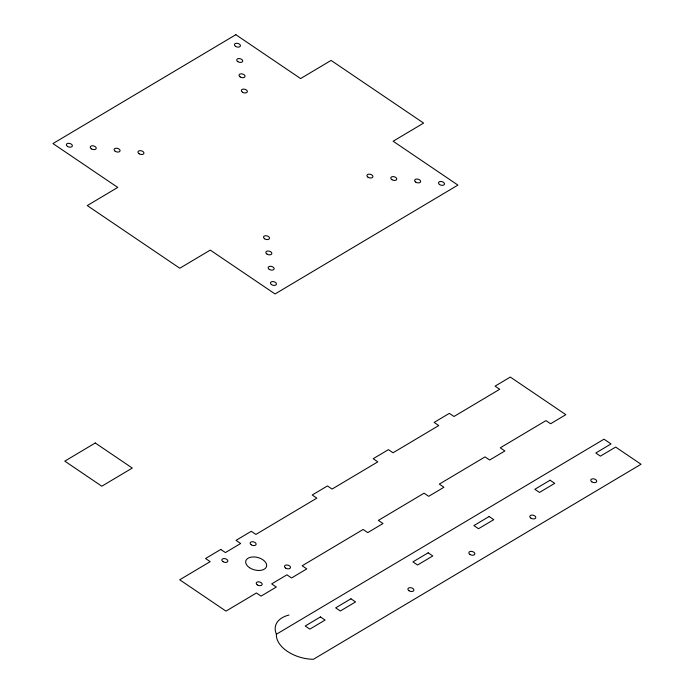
<?xml version="1.0" encoding="UTF-8"?>
<svg xmlns="http://www.w3.org/2000/svg" width="694" height="694" viewBox="0 0 694 694"><rect width="100%" height="100%" fill="white"/><g stroke="black" fill="none" stroke-linecap="round" stroke-linejoin="round"><path stroke-width="1.04" d="M276.394 634.238L604.014 439.189L611.032 443.934L595.799 453.009L600.423 456.14L615.665 447.075L641.03 464.251L313.402 659.3A30.597 18.33 14.6 0 1 276.394 634.238A31.126 18.643 14.6 0 1 289.025 615.04M235.83 34.7L52.97 143.563L117.746 187.432L87.262 205.571L179.798 268.24L210.273 250.1L275.05 293.961L457.91 185.098L393.134 141.229L423.609 123.09L331.081 60.421L300.606 78.569L235.83 34.7M95.26 442.989L64.785 461.137L101.801 486.208L132.276 468.06L95.26 442.989M220.787 549.44L205.554 558.514L210.178 561.646L179.703 579.785L225.975 611.119L256.45 592.98L261.074 596.111L276.316 587.037L271.684 583.906L286.926 574.832L291.549 577.972L306.791 568.898L302.159 565.766L363.118 529.479L367.742 532.61L382.984 523.536L378.351 520.405L424.069 493.191L428.701 496.323L443.934 487.249L439.311 484.117L485.028 456.895L489.652 460.035L504.885 450.961L500.261 447.83L545.978 420.607L550.602 423.748L565.844 414.674L510.316 377.068L495.082 386.142L499.706 389.273L453.989 416.495L449.365 413.355L434.132 422.429L438.755 425.561L393.038 452.783L388.414 449.643L373.172 458.717L377.805 461.848L332.088 489.07L327.455 485.93L312.222 495.004L316.846 498.136L255.895 534.423L251.271 531.292L236.029 540.366L240.653 543.497L225.42 552.571L220.787 549.44M320.454 616.931L305.213 626.005L309.836 629.137L325.078 620.063L320.454 616.931M350.93 598.792L335.688 607.857L340.32 610.998L355.554 601.924L350.93 598.792M428.172 552.806L412.939 561.871L417.562 565.011L432.804 555.937L428.172 552.806M489.131 516.518L473.889 525.584L478.513 528.715L493.755 519.65L489.131 516.518M550.082 480.222L534.84 489.296L539.472 492.428L554.706 483.362L550.082 480.222M285.581 568.048A3.062 1.83 14.6 0 0 290.448 567.709A3.062 1.83 14.6 0 0 286.44 564.994A3.062 1.83 14.6 0 0 285.581 568.048M222.948 561.628A3.062 1.83 14.6 0 0 227.806 561.281A3.062 1.83 14.6 0 0 223.806 558.566A3.062 1.83 14.6 0 0 222.948 561.628M249.502 567.675A10.705 6.411 14.6 0 0 266.513 566.469A10.705 6.411 14.6 0 0 252.495 556.97A10.705 6.411 14.6 0 0 249.502 567.675M257.301 584.886A3.062 1.83 14.6 0 0 262.159 584.548A3.062 1.83 14.6 0 0 258.151 581.832A3.062 1.83 14.6 0 0 257.301 584.886M251.237 544.79A3.062 1.83 14.6 0 0 256.095 544.443A3.062 1.83 14.6 0 0 252.087 541.728A3.062 1.83 14.6 0 0 251.237 544.79M269.246 269.341A3.062 1.83 14.6 0 0 274.104 269.003A3.062 1.83 14.6 0 0 270.096 266.288A3.062 1.83 14.6 0 0 269.246 269.341M266.938 254.065A3.062 1.83 14.6 0 0 271.796 253.726A3.062 1.83 14.6 0 0 267.789 251.011A3.062 1.83 14.6 0 0 266.938 254.065M264.622 238.788A3.062 1.83 14.6 0 0 269.489 238.441A3.062 1.83 14.6 0 0 265.481 235.734A3.062 1.83 14.6 0 0 264.622 238.788M271.554 284.618A3.062 1.83 14.6 0 0 276.42 284.28A3.062 1.83 14.6 0 0 272.412 281.564A3.062 1.83 14.6 0 0 271.554 284.618M67.465 146.382A3.062 1.83 14.6 0 0 72.332 146.035A3.062 1.83 14.6 0 0 68.324 143.32A3.062 1.83 14.6 0 0 67.465 146.382M91.33 148.828A3.062 1.83 14.6 0 0 96.188 148.481A3.062 1.83 14.6 0 0 92.181 145.775A3.062 1.83 14.6 0 0 91.33 148.828M115.195 151.275A3.062 1.83 14.6 0 0 120.053 150.928A3.062 1.83 14.6 0 0 116.045 148.221A3.062 1.83 14.6 0 0 115.195 151.275M139.052 153.721A3.062 1.83 14.6 0 0 143.91 153.383A3.062 1.83 14.6 0 0 139.91 150.667A3.062 1.83 14.6 0 0 139.052 153.721M368.011 177.204A3.062 1.83 14.6 0 0 372.878 176.866A3.062 1.83 14.6 0 0 368.87 174.151A3.062 1.83 14.6 0 0 368.011 177.204M391.876 179.651A3.062 1.83 14.6 0 0 396.734 179.312A3.062 1.83 14.6 0 0 392.726 176.597A3.062 1.83 14.6 0 0 391.876 179.651M415.732 182.106A3.062 1.83 14.6 0 0 420.599 181.759A3.062 1.83 14.6 0 0 416.591 179.043A3.062 1.83 14.6 0 0 415.732 182.106M439.597 184.552A3.062 1.83 14.6 0 0 444.455 184.205A3.062 1.83 14.6 0 0 440.447 181.49A3.062 1.83 14.6 0 0 439.597 184.552M242.449 92.172A3.062 1.83 14.6 0 0 247.307 91.825A3.062 1.83 14.6 0 0 243.299 89.11A3.062 1.83 14.6 0 0 242.449 92.172M240.133 76.895A3.062 1.83 14.6 0 0 244.999 76.548A3.062 1.83 14.6 0 0 240.992 73.833A3.062 1.83 14.6 0 0 240.133 76.895M237.825 61.619A3.062 1.83 14.6 0 0 242.683 61.272A3.062 1.83 14.6 0 0 238.675 58.556A3.062 1.83 14.6 0 0 237.825 61.619M235.518 46.333A3.062 1.83 14.6 0 0 240.376 45.995A3.062 1.83 14.6 0 0 236.368 43.28A3.062 1.83 14.6 0 0 235.518 46.333M408.992 590.715A3.062 1.83 14.6 0 0 413.85 590.368A3.062 1.83 14.6 0 0 409.85 587.662A3.062 1.83 14.6 0 0 408.992 590.715M469.942 554.428A3.062 1.83 14.6 0 0 474.809 554.081A3.062 1.83 14.6 0 0 470.801 551.366A3.062 1.83 14.6 0 0 469.942 554.428M530.901 518.14A3.062 1.83 14.6 0 0 535.759 517.793A3.062 1.83 14.6 0 0 531.751 515.078A3.062 1.83 14.6 0 0 530.901 518.14M591.852 481.853A3.062 1.83 14.6 0 0 596.71 481.506A3.062 1.83 14.6 0 0 592.711 478.791A3.062 1.83 14.6 0 0 591.852 481.853"/></g></svg>
